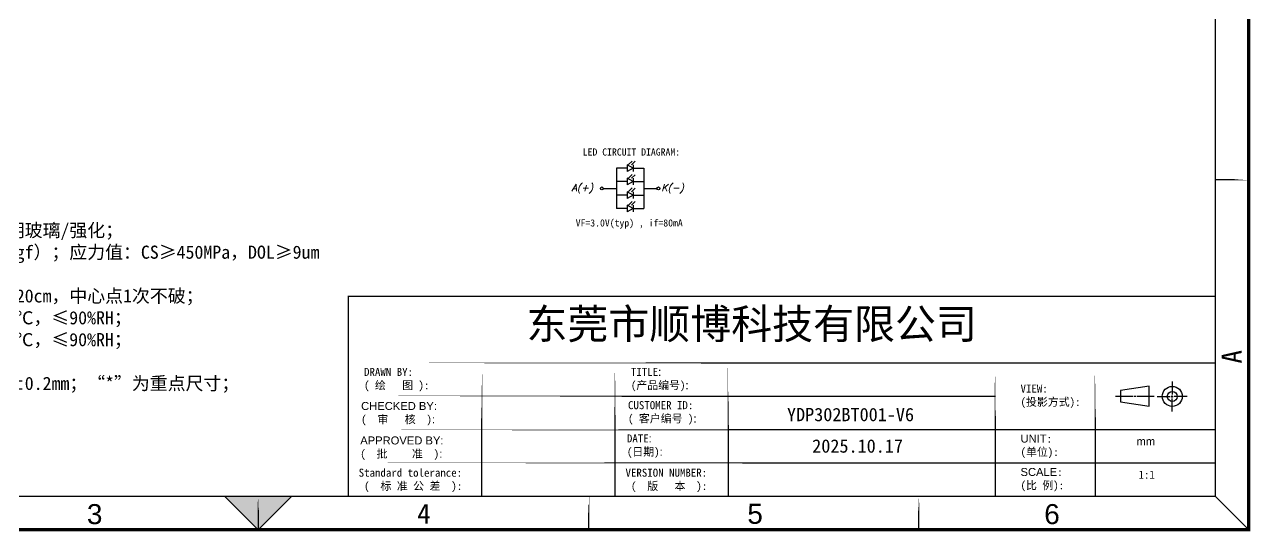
# Model space of a CAD drawing. Header units: millimetres. Extents: x -2122 to -327, y 418 to 918.
# Drawn here: x -763.3 to -326.7, y 417.6 to 598.2 of the extents above; entities that cross this region are included whole.
import ezdxf

# ---------------------------------------------------------------- set-up
doc = ezdxf.new("R2010")
doc.units = ezdxf.units.MM
doc.header["$LTSCALE"] = 16.335
doc.layers.get('0').update_dxf_attribs({"linetype": 'CONTINUOUS'})
for name, color, linetype in [('dim', 8, 'CONTINUOUS'), ('FPC', 33, 'CONTINUOUS'), ('鑫视界图框', 3, 'CONTINUOUS')]:
    doc.layers.add(name, color=color, linetype=linetype)
doc.styles.add('Arial', font='arial.ttf')
doc.styles.add('H', font='italic.shx', dxfattribs={"width": 0.75})
doc.styles.add('RD', font='romand.shx', dxfattribs={"width": 0.9})
doc.styles.add('St', font='SimSun.ttf', dxfattribs={"height": 2})
doc.styles.add('宝明', font='simhei.ttf')
doc.styles.add('黑体', font='simhei.ttf')
doc.dimstyles.new('SH', dxfattribs={"dimscale": 1.4, "dimtxt": 2.5, "dimasz": 2.5, "dimexe": 1.25, "dimexo": 0.625, "dimtad": 0, "dimdec": 1, "dimzin": 0, "dimdsep": 46, "dimtxsty": 'RD', "dimcen": 2.5, "dimadec": 0, "dimazin": 0, "dimtfac": 0.6, "dimtdec": 1, "dimtmove": 0, "dimatfit": 3, "dimfxl": 1, "dimtolj": 1, "dimarcsym": 0})

msp = doc.modelspace()

# ---------------------------------------------------------------- hatches: boundary and pattern name
msp.add_hatch(color=3).paths.add_polyline_path([(-691.962, 430.109), (-680.082, 418.229), (-668.202, 430.109)])

# ---------------------------------------------------------------- linework, layer by layer
at = {"color": 3}
msp.add_lwpolyline([(-691.962, 430.109), (-680.082, 418.229), (-668.202, 430.109)], close=True, dxfattribs=at)
at = {"layer": 'FPC', "color": 2}
for p, q in [((-548.62, 547.041), (-552.493, 547.041)), ((-552.493, 547.041), (-552.493, 532.641)), ((-548.62, 548.23), (-548.62, 545.852)), ((-546.561, 547.041), (-548.62, 548.23)), ((-546.561, 547.041), (-548.62, 545.852)), ((-546.561, 548.23), (-546.561, 545.852)), ((-546.561, 547.041), (-542.721, 547.041)), ((-542.721, 547.041), (-542.721, 532.641)), ((-548.62, 542.241), (-552.493, 542.241)), ((-548.62, 543.43), (-548.62, 541.052)), ((-546.561, 542.241), (-548.62, 543.43)), ((-546.561, 542.241), (-548.62, 541.052)), ((-546.561, 543.43), (-546.561, 541.052)), ((-546.561, 542.241), (-542.721, 542.241)), ((-557.173, 539.841), (-552.493, 539.841)), ((-548.62, 537.441), (-552.493, 537.441)), ((-548.62, 538.63), (-548.62, 536.252)), ((-546.561, 537.441), (-548.62, 538.63)), ((-546.561, 537.441), (-548.62, 536.252)), ((-546.561, 538.63), (-546.561, 536.252)), ((-546.561, 537.441), (-542.721, 537.441)), ((-542.721, 539.841), (-538.04, 539.841)), ((-548.62, 533.83), (-548.62, 531.452)), ((-546.561, 532.641), (-548.62, 533.83)), ((-546.561, 533.83), (-546.561, 531.452)), ((-548.62, 532.641), (-552.493, 532.641)), ((-546.561, 532.641), (-548.62, 531.452)), ((-546.561, 532.641), (-542.721, 532.641))]:
    msp.add_line(p, q, dxfattribs=at)
for centre in [(-557.683, 539.841), (-537.53, 539.841)]:
    msp.add_circle(centre, 0.51, dxfattribs=at)
at = {"layer": '鑫视界图框', "color": 3}
for p, q in [((-354.499, 471.095), (-354.499, 466.462)), ((-374.671, 465.802), (-368.523, 465.802)), ((-368.167, 465.802), (-367.454, 465.802)), ((-367.098, 465.802), (-360.95, 465.802)), ((-359.845, 465.749), (-355.212, 465.749)), ((-354.856, 465.749), (-354.143, 465.749)), ((-354.499, 465.393), (-354.499, 466.106)), ((-354.499, 460.403), (-354.499, 465.036)), ((-349.153, 465.749), (-353.786, 465.749))]:
    msp.add_line(p, q, dxfattribs=at)
for points, const_width in [([(-327.246, 418.229), (-1032.918, 418.229), (-1032.918, 917.189), (-327.246, 917.189)], 1.188), ([(-339.126, 430.109), (-1021.038, 430.109), (-1021.038, 905.309), (-339.126, 905.309)], 0.475), ([(-327.246, 542.969), (-339.007, 542.969), (-339.007, 542.969), (-327.246, 542.969)], 0.475), ([(-648.006, 501.389), (-339.126, 501.389), (-339.126, 430.109), (-648.006, 430.109)], 0.475), ([(-648.006, 477.629), (-339.126, 477.629), (-339.126, 477.629), (-648.006, 477.629)], 0.475), ([(-600.486, 477.629), (-600.486, 477.629), (-600.484, 430.109), (-600.484, 430.109)], 0.475), ([(-552.966, 478.817), (-552.966, 478.817), (-552.964, 430.109), (-552.964, 430.109)], 0.475), ([(-512.574, 477.629), (-512.574, 477.629), (-512.572, 430.109), (-512.572, 430.109)], 0.475), ([(-417.534, 477.629), (-417.534, 477.629), (-417.532, 430.109), (-417.532, 430.109)], 0.475), ([(-381.894, 477.629), (-381.894, 477.629), (-381.892, 430.109), (-381.892, 430.109)], 0.475), ([(-648.006, 465.749), (-417.534, 465.749), (-417.534, 465.749), (-648.006, 465.749)], 0.475), ([(-648.006, 453.869), (-339.126, 453.869), (-339.126, 453.869), (-648.006, 453.869)], 0.475), ([(-648.006, 441.989), (-339.126, 441.989), (-339.126, 441.989), (-648.006, 441.989)], 0.475), ([(-680.024, 430.097), (-680.024, 430.097), (-680.024, 418.335), (-680.024, 418.335)], 0.475), ([(-562.412, 430.097), (-562.412, 430.097), (-562.412, 418.335), (-562.412, 418.335)], 0.475), ([(-444.8, 430.097), (-444.8, 430.097), (-444.8, 418.335), (-444.8, 418.335)], 0.475)]:
    msp.add_lwpolyline(points, close=True, dxfattribs=dict(at, const_width=const_width))
msp.add_lwpolyline([(-372.889, 467.834), (-372.889, 463.771), (-362.732, 462.238), (-362.732, 469.366)], close=True, dxfattribs=at)
at = {"layer": '鑫视界图框', "color": 3, "const_width": 0.475}
msp.add_lwpolyline([(-339.126, 430.109), (-327.246, 418.229)], dxfattribs=at)
at = {"layer": '鑫视界图框', "color": 3}
for radius in [3.564, 1.782]:
    msp.add_circle((-354.499, 465.749), radius, dxfattribs=at)

# ---------------------------------------------------------------- texts
at = {"insert": (-584.522, 496.909), "char_height": 10.692, "width": 236.76237, "attachment_point": 1, "style": 'Arial'}
msp.add_mtext('{\\fSimHei|b0|i0|c134|p49;\\C4;东莞市顺博科技有限公司}', dxfattribs=at)
at = {"layer": 'dim', "color": 4, "insert": (-836.443, 535.033), "char_height": 4.67212, "width": 235.26951, "attachment_point": 1, "style": 'St'}
msp.add_mtext('盖板技术参数：    \\P1. 盖板材质：2.0mm {\\C256;透明玻璃/强化}；\\P2. {\\C256;表面硬度：\\C1;≥6H（750gf）\\C256;；应力值：\\C1;CS≥450MPa，DOL≥9um\\P   }TP翘曲度:≤0.3mm.\\P3. 落球标准：64g钢球，20cm，中心点1次不破；\\P4. 工作环境：-20℃~+70℃，≤90%RH；\\P5. 储存环境：-30℃~+80℃，≤90%RH；\\P6. 透光率：≥85％；\\P   一般未注尺寸公差按±0.2mm；“{\\C0;*}”为重点尺寸；\\P8.油墨达因值:≥32.\\P7. 符合RoHS标准；', dxfattribs=at)
at = {"layer": 'FPC', "color": 2}
for s, height, style, p in [('LED CIRCUIT DIAGRAM:', 2.54827, '宝明', (-564.463, 551.526)), ('A(+)', 2.4883, 'H', (-568.487, 538.861)), ('K(-)', 2.4883, 'H', (-536.488, 538.861)), ('VF=3.0V(typ) , if=80mA', 2.54827, '宝明', (-566.984, 526.267))]:
    msp.add_text(s, height=height, dxfattribs=dict(at, style=style)).set_placement(p)
at = {"layer": '鑫视界图框', "color": 3, "insert": (-336.878, 477.435), "char_height": 7.128, "width": 30.27254, "attachment_point": 1, "rotation": 90, "style": '黑体'}
msp.add_mtext('A', dxfattribs=at)
at = {"layer": '鑫视界图框', "color": 3, "lineweight": 0, "attachment_point": 1, "style": '黑体'}
for s, insert, char_height, width in [('{\\C256;DRAWN BY:\\P( 绘   图 ):}', (-642.362, 475.901), 2.8512, 63.72939), ('{\\fSimHei|b0|i0|c0|p49;\\C256;TITLE\\fArial|b0|i0|c0|p34;:\\P\\fSimHei|b0|i0|c0|p49;(\\fSimHei|b0|i0|c134|p49;产品编号\\fSimHei|b0|i0|c0|p49;)\\fArial|b0|i0|c0|p34;:}', (-547.322, 475.901), 2.8512, 63.72939), ('{\\fSimHei|b0|i0|c0|p49;\\C256;VIEW:\\P(\\fSimHei|b0|i0|c134|p49;投影方式\\fSimHei|b0|i0|c0|p49;):}', (-408.551, 469.966), 2.8512, 63.72939), ('{\\fArial|b0|i0|c0|p34;\\C256;CHECKED BY:\\P\\fSimHei|b0|i0|c0|p49;(\\fSimHei|b0|i0|c134|p49;  审   核  \\fSimHei|b0|i0|c0|p49;)\\fArial|b0|i0|c0|p34;:}', (-643.4, 463.759), 2.8512, 63.72939), ('{\\fSimHei|b0|i0|c0|p49;\\C256;CUSTOMER\\fSimHei|b0|i0|c134|p49; \\fSimHei|b0|i0|c0|p49;ID:\\fArial|b0|i0|c0|p34;\\P\\fSimHei|b0|i0|c0|p49;(\\fSimHei|b0|i0|c134|p49; 客户编号 \\fSimHei|b0|i0|c0|p49;)\\fArial|b0|i0|c0|p34;:}', (-548.36, 464.051), 2.8512, 63.72939), ('{\\C0;YDP302BT001-V6}', (-491.732, 461.665), 4.752, 102.47365), ('{\\fArial|b0|i0|c0|p34;\\C256;APPROVED BY:\\P\\fSimHei|b0|i0|c0|p49;(\\fSimHei|b0|i0|c134|p49;  批   \\H0.4167x; \\H2.4x; 准  \\fSimHei|b0|i0|c0|p49;)\\fArial|b0|i0|c0|p34;:}', (-643.711, 451.488), 2.8512, 63.72939), ('{\\fSimHei|b0|i0|c0|p49;\\C256;DATE\\fArial|b0|i0|c0|p34;:\\P\\fSimHei|b0|i0|c0|p49;(\\fSimHei|b0|i0|c134|p49;日期\\fSimHei|b0|i0|c0|p49;\\H1x;)\\fArial|b0|i0|c0|p34;:}', (-548.741, 452.216), 2.8512, 63.72939), ('{\\C0;2025.10.17}', (-482.743, 450.461), 4.752, 22.95379), ('{\\fArial|b0|i0|c0|p34;\\C256;UNIT\\fSimHei|b0|i0|c0|p49;:\\P(\\fSimHei|b0|i0|c134|p49;单位\\fSimHei|b0|i0|c0|p49;):}', (-408.551, 452.141), 2.8512, 63.72939), ('{\\fArial|b0|i0|c0|p34;\\C256;mm}', (-367.231, 451.167), 2.8512, 63.72939), ('{\\fSimHei|b0|i0|c134|p49;\\C256;Standard tolerance\\fSimHei|b0|i0|c0|p49;:\\fSimHei|b0|i0|c134|p49;\\P \\fSimHei|b0|i0|c0|p49;(\\fSimHei|b0|i0|c134|p49;  标 准 公 差  \\fSimHei|b0|i0|c0|p49;):}', (-644.28, 440.002), 2.8512, 63.72939), ('{\\fSimHei|b0|i0|c134|p49;\\C256;VERSION NUMBER\\fSimHei|b0|i0|c0|p49;:\\fSimHei|b0|i0|c134|p49;\\P \\fSimHei|b0|i0|c0|p49;(\\fSimHei|b0|i0|c134|p49;  版   本  \\fSimHei|b0|i0|c0|p49;):}', (-549.24, 440.002), 2.8512, 63.72939), ('{\\fArial|b0|i0|c0|p34;\\C256;SCALE\\fSimHei|b0|i0|c0|p49;:\\P(\\fSimHei|b0|i0|c134|p49;比 例\\fSimHei|b0|i0|c0|p49;):}', (-408.551, 440.261), 2.8512, 63.72939), ('{\\fSimHei|b0|i0|c0|p49;\\C256;1:1}', (-366.516, 439.287), 2.8512, 63.72939)]:
    msp.add_mtext(s, dxfattribs=dict(at, insert=insert, char_height=char_height, width=width))
at = {"layer": '鑫视界图框', "color": 3, "char_height": 7.128, "width": 2.99785, "attachment_point": 1, "style": '黑体'}
for s, insert in [('{\\fArial|b0|i0|c0|p34;3}', (-741.072, 427.383)), ('{\\fSimHei|b0|i0|c0|p49;4}', (-623.46, 427.501)), ('{\\fArial|b0|i0|c0|p34;5}', (-505.848, 427.501)), ('{\\fArial|b0|i0|c0|p34;6}', (-400.116, 427.383))]:
    msp.add_mtext(s, dxfattribs=dict(at, insert=insert))

# ---------------------------------------------------------------- leaders
at = {"layer": 'FPC', "color": 2}
for points in [[(-546.863, 549.58), (-548.151, 548.291)], [(-545.822, 549.514), (-547.11, 548.225)], [(-546.863, 544.78), (-548.151, 543.491)], [(-545.822, 544.714), (-547.11, 543.425)], [(-546.863, 539.98), (-548.151, 538.691)], [(-545.822, 539.914), (-547.11, 538.625)], [(-546.863, 535.18), (-548.151, 533.891)], [(-545.822, 535.114), (-547.11, 533.825)]]:
    msp.add_leader(points, dimstyle='SH', override={"dimscale": 0.25, "dimasz": 2, "dimtoh": 1}, dxfattribs=at)

doc.saveas('drawing.dxf')
